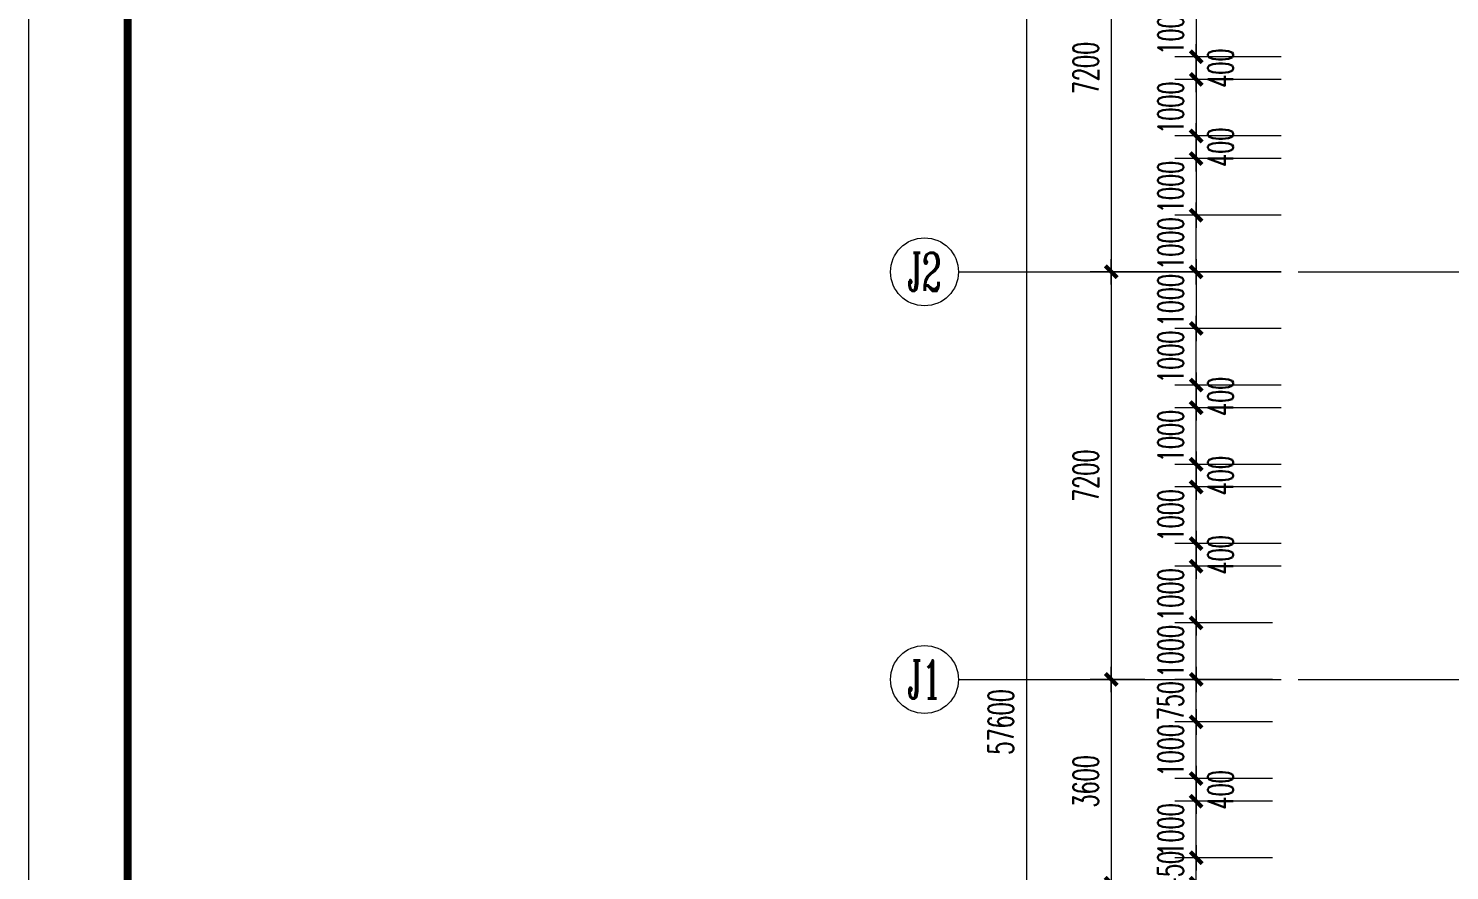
# Model space of a CAD drawing. Extents: x 1575758 to 1999219, y -897052 to -636879.
# Drawn here: x 1719245 to 1744357, y -794947 to -780073 of the extents above; entities that cross this region are included whole.
import ezdxf
from ezdxf.enums import TextEntityAlignment as Align

# ---------------------------------------------------------------- set-up
doc = ezdxf.new("R2010")
doc.units = 0
doc.header["$LTSCALE"] = 1500
doc.header["$MEASUREMENT"] = 0
doc.layers.get('0').update_dxf_attribs({"linetype": 'CONTINUOUS', "lineweight": 5})
doc.layers.get('DEFPOINTS').update_dxf_attribs({"linetype": 'CONTINUOUS', "lineweight": 5})
for name, color, linetype, lineweight in [('AXIS', 7, 'CONTINUOUS', 5), ('AXIS_TEXT', 7, 'CONTINUOUS', 5), ('PUB_DIM', 7, 'CONTINUOUS', 5)]:
    doc.layers.add(name, color=color, linetype=linetype, lineweight=lineweight)
doc.styles.add('COMPLEX', font='COMPLEX')
doc.styles.add('DIM_FONT', font='romans.shx', dxfattribs={"width": 0.6})
doc.dimstyles.new('NORMAL', dxfattribs={"dimscale": 1.5, "dimtxt": 300, "dimasz": 1, "dimexe": 250, "dimexo": 300, "dimgap": 150, "dimtad": 1, "dimdec": 0, "dimdsep": 46, "dimtxsty": 'DIM_FONT', "dimblk1": '_DIMX', "dimblk2": '_DIMX', "dimsah": 1, "dimcen": 2.5, "dimdle": 0.3, "dimclrd": 256, "dimclre": 256, "dimclrt": 256, "dimadec": 0, "dimazin": 0, "dimtfac": 1, "dimtdec": 0, "dimtix": 1, "dimtmove": 2, "dimatfit": 3, "dimldrblk": '_DIMX', "dimfxl": 1, "dimtvp": 1, "dimtolj": 1, "dimtzin": 0, "dimlwd": -1, "dimlwe": -1, "dimarcsym": 0})

# ---------------------------------------------------------------- blocks, each defined once
blk = doc.blocks.new('_AXISO')
blk.add_circle((0, 0), 0.5)
at = {"layer": 'AXIS_TEXT', "style": 'COMPLEX', "width": 1.041667}
blk.add_attdef('A', text='', height=0.56, dxfattribs=at).set_placement((-0.25, -0.28), (0.25, -0.28), align=Align.FIT)
blk = doc.blocks.new('_DIMX')
blk.add_line((-150, 0), (150, 0))
at = {"const_width": 50}
blk.add_lwpolyline([(-70, -70), (70, 70)], dxfattribs=at)
blk = doc.blocks.new('*D2071')
at = {"layer": 'DEFPOINTS', "color": 0, "lineweight": 5}
for p in [(1741829, -777172), (1738379, -784372), (1741829, -784372)]:
    blk.add_point(p, dxfattribs=at)
at = {"layer": 'PUB_DIM'}
for p, q in [((1741379, -777172), (1738004, -777172)), ((1738379, -777174), (1738379, -784371)), ((1741379, -784372), (1738004, -784372))]:
    blk.add_line(p, q, dxfattribs=at)
at = {"layer": 'PUB_DIM', "xscale": 1.5, "yscale": 1.5, "zscale": 1.5}
for p, rotation in [((1738379, -777172), 90), ((1738379, -784372), 270)]:
    blk.add_blockref('_DIMX', p, dxfattribs=dict(at, rotation=rotation))
at = {"layer": 'PUB_DIM', "insert": (1737929, -780772), "char_height": 450, "attachment_point": 5, "rotation": 90, "style": 'DIM_FONT'}
blk.add_mtext('\\A1;7200', dxfattribs=at)
blk = doc.blocks.new('*D2072')
at = {"layer": 'DEFPOINTS', "color": 0, "lineweight": 5}
for p in [(1739424, -784372), (1738379, -791572), (1739424, -791572)]:
    blk.add_point(p, dxfattribs=at)
at = {"layer": 'PUB_DIM'}
for p, q in [((1738974, -784372), (1738004, -784372)), ((1738379, -784374), (1738379, -791571)), ((1738974, -791572), (1738004, -791572))]:
    blk.add_line(p, q, dxfattribs=at)
at = {"layer": 'PUB_DIM', "xscale": 1.5, "yscale": 1.5, "zscale": 1.5}
for p, rotation in [((1738379, -784372), 90), ((1738379, -791572), 270)]:
    blk.add_blockref('_DIMX', p, dxfattribs=dict(at, rotation=rotation))
at = {"layer": 'PUB_DIM', "insert": (1737929, -787972), "char_height": 450, "attachment_point": 5, "rotation": 90, "style": 'DIM_FONT'}
blk.add_mtext('\\A1;7200', dxfattribs=at)
blk = doc.blocks.new('*D2073')
at = {"layer": 'DEFPOINTS', "color": 0, "lineweight": 5}
for p in [(1739424, -791572), (1738379, -795172), (1739424, -795172)]:
    blk.add_point(p, dxfattribs=at)
at = {"layer": 'PUB_DIM'}
for p, q in [((1738974, -791572), (1738004, -791572)), ((1738379, -791574), (1738379, -795171)), ((1738974, -795172), (1738004, -795172))]:
    blk.add_line(p, q, dxfattribs=at)
at = {"layer": 'PUB_DIM', "xscale": 1.5, "yscale": 1.5, "zscale": 1.5}
for p, rotation in [((1738379, -791572), 90), ((1738379, -795172), 270)]:
    blk.add_blockref('_DIMX', p, dxfattribs=dict(at, rotation=rotation))
at = {"layer": 'PUB_DIM', "insert": (1737929, -793372), "char_height": 450, "attachment_point": 5, "rotation": 90, "style": 'DIM_FONT'}
blk.add_mtext('\\A1;3600', dxfattribs=at)
blk = doc.blocks.new('*D2099')
at = {"layer": 'DEFPOINTS', "color": 0, "lineweight": 5}
for p in [(1741379, -763522), (1736879, -821122), (1741379, -821122)]:
    blk.add_point(p, dxfattribs=at)
at = {"layer": 'PUB_DIM'}
for p, q in [((1740929, -763522), (1736504, -763522)), ((1736879, -763524), (1736879, -821121)), ((1740929, -821122), (1736504, -821122))]:
    blk.add_line(p, q, dxfattribs=at)
at = {"layer": 'PUB_DIM', "xscale": 1.5, "yscale": 1.5, "zscale": 1.5}
for p, rotation in [((1736879, -763522), 90), ((1736879, -821122), 270)]:
    blk.add_blockref('_DIMX', p, dxfattribs=dict(at, rotation=rotation))
at = {"layer": 'PUB_DIM', "insert": (1736429, -792322), "char_height": 450, "attachment_point": 5, "rotation": 90, "style": 'DIM_FONT'}
blk.add_mtext('\\A1;57600', dxfattribs=at)
blk = doc.blocks.new('*D2119')
at = {"layer": 'DEFPOINTS', "color": 0, "lineweight": 5}
for p in [(1741829, -782372), (1739879, -783372), (1741829, -783372)]:
    blk.add_point(p, dxfattribs=at)
at = {"layer": 'PUB_DIM'}
for p, q in [((1741379, -782372), (1739504, -782372)), ((1739879, -782371), (1739879, -782369)), ((1739879, -782372), (1739879, -783372)), ((1741379, -783372), (1739504, -783372)), ((1739879, -783374), (1739879, -783375))]:
    blk.add_line(p, q, dxfattribs=at)
at = {"layer": 'PUB_DIM', "xscale": 1.5, "yscale": 1.5, "zscale": 1.5}
for p, rotation in [((1739879, -782372), 270), ((1739879, -783372), 90)]:
    blk.add_blockref('_DIMX', p, dxfattribs=dict(at, rotation=rotation))
at = {"layer": 'PUB_DIM', "insert": (1739429, -782872), "char_height": 450, "attachment_point": 5, "rotation": 90, "style": 'DIM_FONT'}
blk.add_mtext('\\A1;1000', dxfattribs=at)
blk = doc.blocks.new('*D2120')
at = {"layer": 'DEFPOINTS', "color": 0, "lineweight": 5}
for p in [(1741829, -781972), (1739879, -782372), (1741829, -782372)]:
    blk.add_point(p, dxfattribs=at)
at = {"layer": 'PUB_DIM'}
for p, q in [((1741379, -781972), (1739504, -781972)), ((1739879, -781971), (1739879, -781969)), ((1739879, -781972), (1739879, -782372)), ((1741379, -782372), (1739504, -782372)), ((1739879, -782374), (1739879, -782375))]:
    blk.add_line(p, q, dxfattribs=at)
at = {"layer": 'PUB_DIM', "xscale": 1.5, "yscale": 1.5, "zscale": 1.5}
for p, rotation in [((1739879, -781972), 270), ((1739879, -782372), 90)]:
    blk.add_blockref('_DIMX', p, dxfattribs=dict(at, rotation=rotation))
at = {"layer": 'PUB_DIM', "insert": (1740311, -782172), "char_height": 450, "attachment_point": 5, "rotation": 90, "style": 'DIM_FONT'}
blk.add_mtext('\\A1;400', dxfattribs=at)
blk = doc.blocks.new('*D2122')
at = {"layer": 'DEFPOINTS', "color": 0, "lineweight": 5}
for p in [(1739879, -783372), (1741829, -783372), (1741829, -784372)]:
    blk.add_point(p, dxfattribs=at)
at = {"layer": 'PUB_DIM'}
for p, q in [((1741379, -783372), (1739504, -783372)), ((1739879, -783371), (1739879, -783369)), ((1739879, -784372), (1739879, -783372)), ((1741379, -784372), (1739504, -784372)), ((1739879, -784374), (1739879, -784375))]:
    blk.add_line(p, q, dxfattribs=at)
at = {"layer": 'PUB_DIM', "xscale": 1.5, "yscale": 1.5, "zscale": 1.5}
for p, rotation in [((1739879, -783372), 270), ((1739879, -784372), 90)]:
    blk.add_blockref('_DIMX', p, dxfattribs=dict(at, rotation=rotation))
at = {"layer": 'PUB_DIM', "insert": (1739429, -783872), "char_height": 450, "attachment_point": 5, "rotation": 90, "style": 'DIM_FONT'}
blk.add_mtext('\\A1;1000', dxfattribs=at)
blk = doc.blocks.new('*D2123')
at = {"layer": 'DEFPOINTS', "color": 0, "lineweight": 5}
for p in [(1741829, -780973), (1739879, -781972), (1741829, -781972)]:
    blk.add_point(p, dxfattribs=at)
at = {"layer": 'PUB_DIM'}
for p, q in [((1741379, -780973), (1739504, -780973)), ((1739879, -780971), (1739879, -780970)), ((1739879, -780973), (1739879, -781972)), ((1741379, -781972), (1739504, -781972)), ((1739879, -781974), (1739879, -781975))]:
    blk.add_line(p, q, dxfattribs=at)
at = {"layer": 'PUB_DIM', "xscale": 1.5, "yscale": 1.5, "zscale": 1.5}
for p, rotation in [((1739879, -780973), 270), ((1739879, -781972), 90)]:
    blk.add_blockref('_DIMX', p, dxfattribs=dict(at, rotation=rotation))
at = {"layer": 'PUB_DIM', "insert": (1739429, -781472), "char_height": 450, "attachment_point": 5, "rotation": 90, "style": 'DIM_FONT'}
blk.add_mtext('\\A1;1000', dxfattribs=at)
blk = doc.blocks.new('*D2124')
at = {"layer": 'DEFPOINTS', "color": 0, "lineweight": 5}
for p in [(1741829, -780573), (1739879, -780973), (1741829, -780973)]:
    blk.add_point(p, dxfattribs=at)
at = {"layer": 'PUB_DIM'}
for p, q in [((1741379, -780573), (1739504, -780573)), ((1739879, -780571), (1739879, -780570)), ((1739879, -780573), (1739879, -780973)), ((1741379, -780973), (1739504, -780973)), ((1739879, -780974), (1739879, -780976))]:
    blk.add_line(p, q, dxfattribs=at)
at = {"layer": 'PUB_DIM', "xscale": 1.5, "yscale": 1.5, "zscale": 1.5}
for p, rotation in [((1739879, -780573), 270), ((1739879, -780973), 90)]:
    blk.add_blockref('_DIMX', p, dxfattribs=dict(at, rotation=rotation))
at = {"layer": 'PUB_DIM', "insert": (1740311, -780773), "char_height": 450, "attachment_point": 5, "rotation": 90, "style": 'DIM_FONT'}
blk.add_mtext('\\A1;400', dxfattribs=at)
blk = doc.blocks.new('*D2125')
at = {"layer": 'DEFPOINTS', "color": 0, "lineweight": 5}
for p in [(1741829, -779573), (1739879, -780573), (1741829, -780573)]:
    blk.add_point(p, dxfattribs=at)
at = {"layer": 'PUB_DIM'}
for p, q in [((1741379, -779573), (1739504, -779573)), ((1739879, -779571), (1739879, -779570)), ((1739879, -779573), (1739879, -780573)), ((1741379, -780573), (1739504, -780573)), ((1739879, -780574), (1739879, -780576))]:
    blk.add_line(p, q, dxfattribs=at)
at = {"layer": 'PUB_DIM', "xscale": 1.5, "yscale": 1.5, "zscale": 1.5}
for p, rotation in [((1739879, -779573), 270), ((1739879, -780573), 90)]:
    blk.add_blockref('_DIMX', p, dxfattribs=dict(at, rotation=rotation))
at = {"layer": 'PUB_DIM', "insert": (1739429, -780073), "char_height": 450, "attachment_point": 5, "rotation": 90, "style": 'DIM_FONT'}
blk.add_mtext('\\A1;1000', dxfattribs=at)
blk = doc.blocks.new('*D2128')
at = {"layer": 'DEFPOINTS', "color": 0, "lineweight": 5}
for p in [(1739879, -785372), (1741829, -785372), (1741829, -786372)]:
    blk.add_point(p, dxfattribs=at)
at = {"layer": 'PUB_DIM'}
for p, q in [((1741379, -785372), (1739504, -785372)), ((1739879, -785371), (1739879, -785369)), ((1739879, -786372), (1739879, -785372)), ((1741379, -786372), (1739504, -786372)), ((1739879, -786374), (1739879, -786375))]:
    blk.add_line(p, q, dxfattribs=at)
at = {"layer": 'PUB_DIM', "xscale": 1.5, "yscale": 1.5, "zscale": 1.5}
for p, rotation in [((1739879, -785372), 270), ((1739879, -786372), 90)]:
    blk.add_blockref('_DIMX', p, dxfattribs=dict(at, rotation=rotation))
at = {"layer": 'PUB_DIM', "insert": (1739429, -785872), "char_height": 450, "attachment_point": 5, "rotation": 90, "style": 'DIM_FONT'}
blk.add_mtext('\\A1;1000', dxfattribs=at)
blk = doc.blocks.new('*D2129')
at = {"layer": 'DEFPOINTS', "color": 0, "lineweight": 5}
for p in [(1739879, -786372), (1741829, -786372), (1741829, -786772)]:
    blk.add_point(p, dxfattribs=at)
at = {"layer": 'PUB_DIM'}
for p, q in [((1741379, -786372), (1739504, -786372)), ((1739879, -786371), (1739879, -786369)), ((1739879, -786772), (1739879, -786372)), ((1741379, -786772), (1739504, -786772)), ((1739879, -786774), (1739879, -786775))]:
    blk.add_line(p, q, dxfattribs=at)
at = {"layer": 'PUB_DIM', "xscale": 1.5, "yscale": 1.5, "zscale": 1.5}
for p, rotation in [((1739879, -786372), 270), ((1739879, -786772), 90)]:
    blk.add_blockref('_DIMX', p, dxfattribs=dict(at, rotation=rotation))
at = {"layer": 'PUB_DIM', "insert": (1740311, -786572), "char_height": 450, "attachment_point": 5, "rotation": 90, "style": 'DIM_FONT'}
blk.add_mtext('\\A1;400', dxfattribs=at)
blk = doc.blocks.new('*D2130')
at = {"layer": 'DEFPOINTS', "color": 0, "lineweight": 5}
for p in [(1739879, -790572), (1741679, -790572), (1741679, -791572)]:
    blk.add_point(p, dxfattribs=at)
at = {"layer": 'PUB_DIM'}
for p, q in [((1741229, -790572), (1739504, -790572)), ((1739879, -790570), (1739879, -790569)), ((1739879, -791572), (1739879, -790572)), ((1741229, -791572), (1739504, -791572)), ((1739879, -791574), (1739879, -791575))]:
    blk.add_line(p, q, dxfattribs=at)
at = {"layer": 'PUB_DIM', "xscale": 1.5, "yscale": 1.5, "zscale": 1.5}
for p, rotation in [((1739879, -790572), 270), ((1739879, -791572), 90)]:
    blk.add_blockref('_DIMX', p, dxfattribs=dict(at, rotation=rotation))
at = {"layer": 'PUB_DIM', "insert": (1739429, -791072), "char_height": 450, "attachment_point": 5, "rotation": 90, "style": 'DIM_FONT'}
blk.add_mtext('\\A1;1000', dxfattribs=at)
blk = doc.blocks.new('*D2131')
at = {"layer": 'DEFPOINTS', "color": 0, "lineweight": 5}
for p in [(1741829, -784372), (1739879, -785372), (1741829, -785372)]:
    blk.add_point(p, dxfattribs=at)
at = {"layer": 'PUB_DIM'}
for p, q in [((1741379, -784372), (1739504, -784372)), ((1739879, -784371), (1739879, -784369)), ((1739879, -784372), (1739879, -785372)), ((1741379, -785372), (1739504, -785372)), ((1739879, -785374), (1739879, -785375))]:
    blk.add_line(p, q, dxfattribs=at)
at = {"layer": 'PUB_DIM', "xscale": 1.5, "yscale": 1.5, "zscale": 1.5}
for p, rotation in [((1739879, -784372), 270), ((1739879, -785372), 90)]:
    blk.add_blockref('_DIMX', p, dxfattribs=dict(at, rotation=rotation))
at = {"layer": 'PUB_DIM', "insert": (1739429, -784872), "char_height": 450, "attachment_point": 5, "rotation": 90, "style": 'DIM_FONT'}
blk.add_mtext('\\A1;1000', dxfattribs=at)
blk = doc.blocks.new('*D2132')
at = {"layer": 'DEFPOINTS', "color": 0, "lineweight": 5}
for p in [(1739879, -786772), (1741829, -786772), (1741829, -787772)]:
    blk.add_point(p, dxfattribs=at)
at = {"layer": 'PUB_DIM'}
for p, q in [((1741379, -786772), (1739504, -786772)), ((1739879, -786771), (1739879, -786769)), ((1739879, -787772), (1739879, -786772)), ((1741379, -787772), (1739504, -787772)), ((1739879, -787774), (1739879, -787775))]:
    blk.add_line(p, q, dxfattribs=at)
at = {"layer": 'PUB_DIM', "xscale": 1.5, "yscale": 1.5, "zscale": 1.5}
for p, rotation in [((1739879, -786772), 270), ((1739879, -787772), 90)]:
    blk.add_blockref('_DIMX', p, dxfattribs=dict(at, rotation=rotation))
at = {"layer": 'PUB_DIM', "insert": (1739429, -787272), "char_height": 450, "attachment_point": 5, "rotation": 90, "style": 'DIM_FONT'}
blk.add_mtext('\\A1;1000', dxfattribs=at)
blk = doc.blocks.new('*D2133')
at = {"layer": 'DEFPOINTS', "color": 0, "lineweight": 5}
for p in [(1739879, -787772), (1741829, -787772), (1741829, -788172)]:
    blk.add_point(p, dxfattribs=at)
at = {"layer": 'PUB_DIM'}
for p, q in [((1739879, -787771), (1739879, -787769)), ((1741379, -787772), (1739504, -787772)), ((1739879, -788172), (1739879, -787772)), ((1741379, -788172), (1739504, -788172)), ((1739879, -788174), (1739879, -788175))]:
    blk.add_line(p, q, dxfattribs=at)
at = {"layer": 'PUB_DIM', "xscale": 1.5, "yscale": 1.5, "zscale": 1.5}
for p, rotation in [((1739879, -787772), 270), ((1739879, -788172), 90)]:
    blk.add_blockref('_DIMX', p, dxfattribs=dict(at, rotation=rotation))
at = {"layer": 'PUB_DIM', "insert": (1740311, -787972), "char_height": 450, "attachment_point": 5, "rotation": 90, "style": 'DIM_FONT'}
blk.add_mtext('\\A1;400', dxfattribs=at)
blk = doc.blocks.new('*D2134')
at = {"layer": 'DEFPOINTS', "color": 0, "lineweight": 5}
for p in [(1739879, -788172), (1741829, -788172), (1741829, -789172)]:
    blk.add_point(p, dxfattribs=at)
at = {"layer": 'PUB_DIM'}
for p, q in [((1741379, -788172), (1739504, -788172)), ((1739879, -788171), (1739879, -788169)), ((1739879, -789172), (1739879, -788172)), ((1741379, -789172), (1739504, -789172)), ((1739879, -789174), (1739879, -789175))]:
    blk.add_line(p, q, dxfattribs=at)
at = {"layer": 'PUB_DIM', "xscale": 1.5, "yscale": 1.5, "zscale": 1.5}
for p, rotation in [((1739879, -788172), 270), ((1739879, -789172), 90)]:
    blk.add_blockref('_DIMX', p, dxfattribs=dict(at, rotation=rotation))
at = {"layer": 'PUB_DIM', "insert": (1739429, -788672), "char_height": 450, "attachment_point": 5, "rotation": 90, "style": 'DIM_FONT'}
blk.add_mtext('\\A1;1000', dxfattribs=at)
blk = doc.blocks.new('*D2135')
at = {"layer": 'DEFPOINTS', "color": 0, "lineweight": 5}
for p in [(1739879, -789172), (1741829, -789172), (1741829, -789572)]:
    blk.add_point(p, dxfattribs=at)
at = {"layer": 'PUB_DIM'}
for p, q in [((1741379, -789172), (1739504, -789172)), ((1739879, -789171), (1739879, -789169)), ((1739879, -789572), (1739879, -789172)), ((1741379, -789572), (1739504, -789572)), ((1739879, -789574), (1739879, -789575))]:
    blk.add_line(p, q, dxfattribs=at)
at = {"layer": 'PUB_DIM', "xscale": 1.5, "yscale": 1.5, "zscale": 1.5}
for p, rotation in [((1739879, -789172), 270), ((1739879, -789572), 90)]:
    blk.add_blockref('_DIMX', p, dxfattribs=dict(at, rotation=rotation))
at = {"layer": 'PUB_DIM', "insert": (1740311, -789372), "char_height": 450, "attachment_point": 5, "rotation": 90, "style": 'DIM_FONT'}
blk.add_mtext('\\A1;400', dxfattribs=at)
blk = doc.blocks.new('*D2136')
at = {"layer": 'DEFPOINTS', "color": 0, "lineweight": 5}
for p in [(1739879, -789572), (1741679, -789572), (1741679, -790572)]:
    blk.add_point(p, dxfattribs=at)
at = {"layer": 'PUB_DIM'}
for p, q in [((1741229, -789572), (1739504, -789572)), ((1739879, -789571), (1739879, -789569)), ((1739879, -790572), (1739879, -789572)), ((1741229, -790572), (1739504, -790572)), ((1739879, -790573), (1739879, -790575))]:
    blk.add_line(p, q, dxfattribs=at)
at = {"layer": 'PUB_DIM', "xscale": 1.5, "yscale": 1.5, "zscale": 1.5}
for p, rotation in [((1739879, -789572), 270), ((1739879, -790572), 90)]:
    blk.add_blockref('_DIMX', p, dxfattribs=dict(at, rotation=rotation))
at = {"layer": 'PUB_DIM', "insert": (1739429, -790072), "char_height": 450, "attachment_point": 5, "rotation": 90, "style": 'DIM_FONT'}
blk.add_mtext('\\A1;1000', dxfattribs=at)
blk = doc.blocks.new('*D2155')
at = {"layer": 'DEFPOINTS', "color": 0, "lineweight": 5}
for p in [(1739879, -793722), (1741679, -793722), (1741679, -794722)]:
    blk.add_point(p, dxfattribs=at)
at = {"layer": 'PUB_DIM'}
for p, q in [((1741229, -793722), (1739504, -793722)), ((1739879, -793721), (1739879, -793719)), ((1739879, -794722), (1739879, -793722)), ((1741229, -794722), (1739504, -794722)), ((1739879, -794724), (1739879, -794725))]:
    blk.add_line(p, q, dxfattribs=at)
at = {"layer": 'PUB_DIM', "xscale": 1.5, "yscale": 1.5, "zscale": 1.5}
for p, rotation in [((1739879, -793722), 270), ((1739879, -794722), 90)]:
    blk.add_blockref('_DIMX', p, dxfattribs=dict(at, rotation=rotation))
at = {"layer": 'PUB_DIM', "insert": (1739429, -794222), "char_height": 450, "attachment_point": 5, "rotation": 90, "style": 'DIM_FONT'}
blk.add_mtext('\\A1;1000', dxfattribs=at)
blk = doc.blocks.new('*D2156')
at = {"layer": 'DEFPOINTS', "color": 0, "lineweight": 5}
for p in [(1739879, -793322), (1741679, -793322), (1741679, -793722)]:
    blk.add_point(p, dxfattribs=at)
at = {"layer": 'PUB_DIM'}
for p, q in [((1741229, -793322), (1739504, -793322)), ((1739879, -793321), (1739879, -793319)), ((1739879, -793722), (1739879, -793322)), ((1741229, -793722), (1739504, -793722)), ((1739879, -793724), (1739879, -793725))]:
    blk.add_line(p, q, dxfattribs=at)
at = {"layer": 'PUB_DIM', "xscale": 1.5, "yscale": 1.5, "zscale": 1.5}
for p, rotation in [((1739879, -793322), 270), ((1739879, -793722), 90)]:
    blk.add_blockref('_DIMX', p, dxfattribs=dict(at, rotation=rotation))
at = {"layer": 'PUB_DIM', "insert": (1740311, -793522), "char_height": 450, "attachment_point": 5, "rotation": 90, "style": 'DIM_FONT'}
blk.add_mtext('\\A1;400', dxfattribs=at)
blk = doc.blocks.new('*D2157')
at = {"layer": 'DEFPOINTS', "color": 0, "lineweight": 5}
for p in [(1739879, -792322), (1741679, -792322), (1741679, -793322)]:
    blk.add_point(p, dxfattribs=at)
at = {"layer": 'PUB_DIM'}
for p, q in [((1741229, -792322), (1739504, -792322)), ((1739879, -792321), (1739879, -792319)), ((1739879, -793322), (1739879, -792322)), ((1741229, -793322), (1739504, -793322)), ((1739879, -793324), (1739879, -793325))]:
    blk.add_line(p, q, dxfattribs=at)
at = {"layer": 'PUB_DIM', "xscale": 1.5, "yscale": 1.5, "zscale": 1.5}
for p, rotation in [((1739879, -792322), 270), ((1739879, -793322), 90)]:
    blk.add_blockref('_DIMX', p, dxfattribs=dict(at, rotation=rotation))
at = {"layer": 'PUB_DIM', "insert": (1739429, -792822), "char_height": 450, "attachment_point": 5, "rotation": 90, "style": 'DIM_FONT'}
blk.add_mtext('\\A1;1000', dxfattribs=at)
blk = doc.blocks.new('*D2158')
at = {"layer": 'DEFPOINTS', "color": 0, "lineweight": 5}
for p in [(1739879, -791572), (1741679, -791572), (1741679, -792322)]:
    blk.add_point(p, dxfattribs=at)
at = {"layer": 'PUB_DIM'}
for p, q in [((1741229, -791572), (1739504, -791572)), ((1739879, -791571), (1739879, -791569)), ((1739879, -792322), (1739879, -791572)), ((1741229, -792322), (1739504, -792322)), ((1739879, -792324), (1739879, -792325))]:
    blk.add_line(p, q, dxfattribs=at)
at = {"layer": 'PUB_DIM', "xscale": 1.5, "yscale": 1.5, "zscale": 1.5}
for p, rotation in [((1739879, -791572), 270), ((1739879, -792322), 90)]:
    blk.add_blockref('_DIMX', p, dxfattribs=dict(at, rotation=rotation))
at = {"layer": 'PUB_DIM', "insert": (1739429, -791947), "char_height": 450, "attachment_point": 5, "rotation": 90, "style": 'DIM_FONT'}
blk.add_mtext('\\A1;750', dxfattribs=at)
blk = doc.blocks.new('*D2159')
at = {"layer": 'DEFPOINTS', "color": 0, "lineweight": 5}
for p in [(1739879, -794722), (1741679, -794722), (1741679, -795172)]:
    blk.add_point(p, dxfattribs=at)
at = {"layer": 'PUB_DIM'}
for p, q in [((1741229, -794722), (1739504, -794722)), ((1739879, -794721), (1739879, -794719)), ((1739879, -795172), (1739879, -794722)), ((1741229, -795172), (1739504, -795172)), ((1739879, -795174), (1739879, -795175))]:
    blk.add_line(p, q, dxfattribs=at)
at = {"layer": 'PUB_DIM', "xscale": 1.5, "yscale": 1.5, "zscale": 1.5}
for p, rotation in [((1739879, -794722), 270), ((1739879, -795172), 90)]:
    blk.add_blockref('_DIMX', p, dxfattribs=dict(at, rotation=rotation))
at = {"layer": 'PUB_DIM', "insert": (1739429, -794947), "char_height": 450, "attachment_point": 5, "rotation": 90, "style": 'DIM_FONT'}
blk.add_mtext('\\A1;450', dxfattribs=at)

msp = doc.modelspace()

# ---------------------------------------------------------------- linework, layer by layer
at = {"layer": 'AXIS', "color": 250}
msp.add_lwpolyline([(1719244.9, -748740.9), (1719244.9, -850054.3), (1855965.4, -850054.3), (1855965.4, -748740.9)], close=True, dxfattribs=at)
at = {"layer": 'AXIS', "color": 0, "const_width": 140.2}
msp.add_lwpolyline([(1720997.7, -750493.7), (1720997.7, -848301.5), (1854212.6, -848301.5), (1854212.6, -750493.7)], close=True, dxfattribs=at)
at = {"layer": 'PUB_DIM'}
for p, q in [((1735678.9, -784372.3), (1741378.9, -784372.3)), ((1741678.9, -784372.3), (1772636.2, -784372.3)), ((1735678.9, -791572.3), (1741378.9, -791572.3)), ((1741678.9, -791572.3), (1772636.2, -791572.3))]:
    msp.add_line(p, q, dxfattribs=at)

# ---------------------------------------------------------------- block references
ref = msp.add_blockref('_AXISO', (1735078.9, -784372.3), dxfattribs=dict(at, xscale=1200, yscale=1200, zscale=1200))
ref.add_attrib('A', 'J2', dxfattribs={"layer": 'AXIS_TEXT', "height": 672, "style": 'COMPLEX', "width": 0.646552}).set_placement((1734778.9, -784708.3), (1735378.9, -784708.3), align=Align.FIT)
ref = msp.add_blockref('_AXISO', (1735078.9, -791572.3), dxfattribs=dict(at, xscale=1200, yscale=1200, zscale=1200))
ref.add_attrib('A', 'J1', dxfattribs={"layer": 'AXIS_TEXT', "height": 672, "style": 'COMPLEX', "width": 0.78125}).set_placement((1734778.9, -791908.3), (1735378.9, -791908.3), align=Align.FIT)

# ---------------------------------------------------------------- dimensions: what is measured, and where the dimension line sits
for p1, p2, distance, picture, middle in [((1741378.9, -763522.3), (1741378.9, -821122.3), -4500, '*D2099', (1736428.9, -792322.3)), ((1741828.9, -779572.6), (1741828.9, -780572.6), -1950, '*D2125', (1739428.9, -780072.6)), ((1741828.9, -780972.5), (1741828.9, -781972.5), -1950, '*D2123', (1739428.9, -781472.5)), ((1741828.9, -782372.4), (1741828.9, -783372.4), -1950, '*D2119', (1739428.9, -782872.4)), ((1741828.9, -784372.4), (1741828.9, -783372.4), 1950, '*D2122', (1739428.9, -783872.4)), ((1741828.9, -784372.3), (1741828.9, -785372.3), -1950, '*D2131', (1739428.9, -784872.3)), ((1741828.9, -786372.2), (1741828.9, -785372.3), 1950, '*D2128', (1739428.9, -785872.3)), ((1741828.9, -787772.1), (1741828.9, -786772.2), 1950, '*D2132', (1739428.9, -787272.2)), ((1741828.9, -789172.1), (1741828.9, -788172.1), 1950, '*D2134', (1739428.9, -788672.1)), ((1741678.9, -790572), (1741678.9, -789572), 1800, '*D2136', (1739428.9, -790072)), ((1741678.9, -791572.3), (1741678.9, -790572), 1800, '*D2130', (1739428.9, -791072.2)), ((1741678.9, -792322.3), (1741678.9, -791572.3), 1800, '*D2158', (1739428.9, -791947.3)), ((1741678.9, -793322.3), (1741678.9, -792322.3), 1800, '*D2157', (1739428.9, -792822.3)), ((1741678.9, -794722.3), (1741678.9, -793722.3), 1800, '*D2155', (1739428.9, -794222.3)), ((1741678.9, -795172.3), (1741678.9, -794722.3), 1800, '*D2159', (1739428.9, -794947.3))]:
    dim = msp.add_aligned_dim(p1=p1, p2=p2, distance=distance, dimstyle='NORMAL', dxfattribs=at)
    dim.commit()
    dim.dimension.update_dxf_attribs({"geometry": picture, "text_midpoint": middle})
for base, p1, p2, picture, middle in [((1738378.9, -784372.3), (1741828.9, -777172.3), (1741828.9, -784372.3), '*D2071', (1737928.9, -780772.3)), ((1738378.9, -791572.3), (1739424.1, -784372.3), (1739424.1, -791572.3), '*D2072', (1737928.9, -787972.3)), ((1738378.9, -795172.3), (1739424.1, -791572.3), (1739424.1, -795172.3), '*D2073', (1737928.9, -793372.3))]:
    dim = msp.add_linear_dim(base=base, p1=p1, p2=p2, angle=90, dimstyle='NORMAL', dxfattribs=at)
    dim.commit()
    dim.dimension.update_dxf_attribs({"geometry": picture, "text_midpoint": middle})
for base, p1, p2, angle, picture, middle in [((1739878.9, -780972.5), (1741828.9, -780572.6), (1741828.9, -780972.5), 270, '*D2124', (1740310.9, -780772.5)), ((1739878.9, -782372.4), (1741828.9, -781972.5), (1741828.9, -782372.4), 270, '*D2120', (1740310.9, -782172.5)), ((1739878.9, -786372.2), (1741828.9, -786772.2), (1741828.9, -786372.2), 90, '*D2129', (1740310.9, -786572.2)), ((1739878.9, -787772.1), (1741828.9, -788172.1), (1741828.9, -787772.1), 90, '*D2133', (1740310.9, -787972.1)), ((1739878.9, -789172.1), (1741828.9, -789572), (1741828.9, -789172.1), 90, '*D2135', (1740310.9, -789372)), ((1739878.9, -793322.3), (1741678.9, -793722.3), (1741678.9, -793322.3), 90, '*D2156', (1740310.9, -793522.3))]:
    dim = msp.add_linear_dim(base=base, p1=p1, p2=p2, angle=angle, dimstyle='NORMAL', dxfattribs=at)
    dim.commit()
    dim.dimension.update_dxf_attribs({"geometry": picture, "text_midpoint": middle, "dimtype": 161})

doc.saveas('drawing.dxf')
